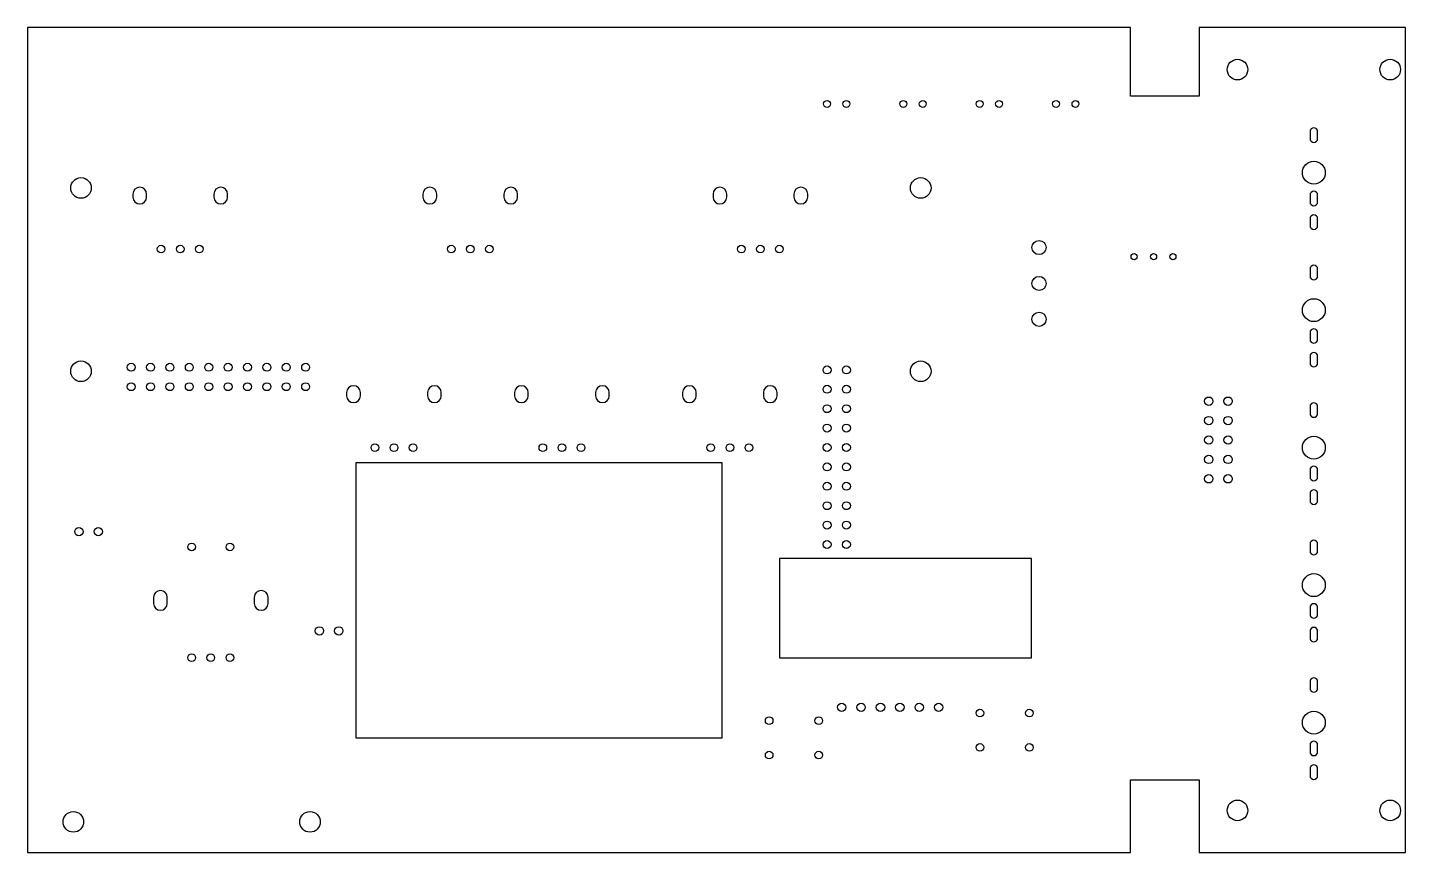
# Model space of a CAD drawing. Header units: millimetres. Extents: x 18 to 198, y -118 to -10.
import ezdxf

# ---------------------------------------------------------------- set-up
doc = ezdxf.new("R2010")
doc.units = ezdxf.units.MM
doc.layers.add('Edge.Cuts', color=254, linetype='CONTINUOUS', true_color=0xd0d2cd)

msp = doc.modelspace()

# ---------------------------------------------------------------- linework, layer by layer
at = {"layer": 'Edge.Cuts', "linetype": 'CONTINUOUS'}
for p, q in [((18, -10.5), (18, -118.5)), ((162.5, -10.5), (18, -10.5)), ((162.5, -19.5), (162.5, -10.5)), ((171.5, -10.5), (171.5, -19.5)), ((198.5, -10.5), (171.5, -10.5)), ((198.5, -118.5), (198.5, -10.5)), ((171.5, -19.5), (162.5, -19.5)), ((186, -24.13), (186, -25.03)), ((187, -25.03), (187, -24.13)), ((31.8, -32.3), (31.8, -32.7)), ((33.6, -32.7), (33.6, -32.3)), ((42.4, -32.3), (42.4, -32.7)), ((44.2, -32.7), (44.2, -32.3)), ((69.8, -32.3), (69.8, -32.7)), ((71.6, -32.7), (71.6, -32.3)), ((80.4, -32.3), (80.4, -32.7)), ((82.2, -32.7), (82.2, -32.3)), ((107.8, -32.3), (107.8, -32.7)), ((109.6, -32.7), (109.6, -32.3)), ((118.4, -32.3), (118.4, -32.7)), ((120.2, -32.7), (120.2, -32.3)), ((186, -32.43), (186, -33.33)), ((187, -33.33), (187, -32.43)), ((186, -35.53), (186, -36.43)), ((187, -36.43), (187, -35.53)), ((186, -42.13), (186, -43.03)), ((187, -43.03), (187, -42.13)), ((186, -50.43), (186, -51.33)), ((187, -51.33), (187, -50.43)), ((186, -53.53), (186, -54.43)), ((187, -54.43), (187, -53.53)), ((59.8, -58.3), (59.8, -58.7)), ((61.6, -58.7), (61.6, -58.3)), ((70.4, -58.3), (70.4, -58.7)), ((72.2, -58.7), (72.2, -58.3)), ((81.8, -58.3), (81.8, -58.7)), ((83.6, -58.7), (83.6, -58.3)), ((92.4, -58.3), (92.4, -58.7)), ((94.2, -58.7), (94.2, -58.3)), ((103.8, -58.3), (103.8, -58.7)), ((105.6, -58.7), (105.6, -58.3)), ((114.4, -58.3), (114.4, -58.7)), ((116.2, -58.7), (116.2, -58.3)), ((186, -60.13), (186, -61.03)), ((187, -61.03), (187, -60.13)), ((61, -67.5), (61, -103.5)), ((109, -67.5), (61, -67.5)), ((109, -103.5), (109, -67.5)), ((186, -68.43), (186, -69.33)), ((187, -69.33), (187, -68.43)), ((186, -71.53), (186, -72.43)), ((187, -72.43), (187, -71.53)), ((186, -78.13), (186, -79.03)), ((187, -79.03), (187, -78.13)), ((116.5, -80), (116.5, -93)), ((149.5, -80), (116.5, -80)), ((149.5, -93), (149.5, -80)), ((34.5, -85.1), (34.5, -85.9)), ((36.3, -85.9), (36.3, -85.1)), ((47.7, -85.1), (47.7, -85.9)), ((49.5, -85.9), (49.5, -85.1)), ((186, -86.43), (186, -87.33)), ((187, -87.33), (187, -86.43)), ((186, -89.53), (186, -90.43)), ((187, -90.43), (187, -89.53)), ((116.5, -93), (149.5, -93)), ((186, -96.13), (186, -97.03)), ((187, -97.03), (187, -96.13)), ((61, -103.5), (109, -103.5)), ((186, -104.43), (186, -105.33)), ((187, -105.33), (187, -104.43)), ((186, -107.53), (186, -108.43)), ((187, -108.43), (187, -107.53)), ((162.5, -109), (171.5, -109)), ((162.5, -118.5), (162.5, -109)), ((171.5, -109), (171.5, -118.5)), ((18, -118.5), (162.5, -118.5)), ((171.5, -118.5), (198.5, -118.5))]:
    msp.add_line(p, q, dxfattribs=at)
at = {"layer": 'Edge.Cuts'}
for centre, radius in [((176.5, -16), 1.35), ((196.5, -16), 1.35), ((122.73, -20.5), 0.45), ((125.27, -20.5), 0.45), ((132.73, -20.5), 0.45), ((135.27, -20.5), 0.45), ((142.73, -20.5), 0.45), ((145.27, -20.5), 0.45), ((152.73, -20.5), 0.45), ((155.27, -20.5), 0.45), ((186.5, -29.5), 1.5), ((25, -31.5), 1.35), ((135, -31.5), 1.35), ((35.5, -39.5), 0.5), ((38, -39.5), 0.5), ((40.5, -39.5), 0.5), ((73.5, -39.5), 0.5), ((76, -39.5), 0.5), ((78.5, -39.5), 0.5), ((111.5, -39.5), 0.5), ((114, -39.5), 0.5), ((116.5, -39.5), 0.5), ((150.5, -39.3), 0.925), ((162.96, -40.5), 0.4), ((165.5, -40.5), 0.4), ((168.04, -40.5), 0.4), ((150.5, -44), 0.925), ((186.5, -47.5), 1.5), ((150.5, -48.7), 0.925), ((25, -55.5), 1.35), ((31.57, -54.98), 0.52), ((34.11, -54.98), 0.52), ((36.65, -54.98), 0.52), ((39.19, -54.98), 0.52), ((41.73, -54.98), 0.52), ((44.27, -54.98), 0.52), ((46.81, -54.98), 0.52), ((49.35, -54.98), 0.52), ((51.89, -54.98), 0.52), ((54.43, -54.98), 0.52), ((122.73, -55.32), 0.52), ((125.27, -55.32), 0.52), ((135, -55.5), 1.35), ((31.57, -57.52), 0.52), ((34.11, -57.52), 0.52), ((36.65, -57.52), 0.52), ((39.19, -57.52), 0.52), ((41.73, -57.52), 0.52), ((44.27, -57.52), 0.52), ((46.81, -57.52), 0.52), ((49.35, -57.52), 0.52), ((51.89, -57.52), 0.52), ((54.43, -57.52), 0.52), ((122.73, -57.86), 0.52), ((125.27, -57.86), 0.52), ((172.73, -59.42), 0.55), ((175.27, -59.42), 0.55), ((122.73, -60.4), 0.52), ((125.27, -60.4), 0.52), ((122.73, -62.94), 0.52), ((125.27, -62.94), 0.52), ((172.73, -61.96), 0.55), ((175.27, -61.96), 0.55), ((122.73, -65.48), 0.52), ((125.27, -65.48), 0.52), ((172.73, -64.5), 0.55), ((175.27, -64.5), 0.55), ((186.5, -65.5), 1.5), ((63.5, -65.5), 0.5), ((66, -65.5), 0.5), ((68.5, -65.5), 0.5), ((85.5, -65.5), 0.5), ((88, -65.5), 0.5), ((90.5, -65.5), 0.5), ((107.5, -65.5), 0.5), ((110, -65.5), 0.5), ((112.5, -65.5), 0.5), ((172.73, -67.04), 0.55), ((175.27, -67.04), 0.55), ((122.73, -68.02), 0.52), ((125.27, -68.02), 0.52), ((122.73, -70.56), 0.52), ((125.27, -70.56), 0.52), ((172.73, -69.58), 0.55), ((175.27, -69.58), 0.55), ((122.73, -73.1), 0.52), ((125.27, -73.1), 0.52), ((122.73, -75.64), 0.52), ((125.27, -75.64), 0.52), ((24.73, -76.5), 0.55), ((27.27, -76.5), 0.55), ((39.5, -78.5), 0.5), ((44.5, -78.5), 0.5), ((122.73, -78.18), 0.52), ((125.27, -78.18), 0.52), ((186.5, -83.5), 1.5), ((56.23, -89.5), 0.55), ((58.77, -89.5), 0.55), ((39.5, -93), 0.5), ((42, -93), 0.5), ((44.5, -93), 0.5), ((124.65, -99.5), 0.55), ((127.19, -99.5), 0.55), ((129.73, -99.5), 0.55), ((132.27, -99.5), 0.55), ((134.81, -99.5), 0.55), ((137.35, -99.5), 0.55), ((115.15, -101.25), 0.5), ((121.65, -101.25), 0.5), ((142.75, -100.25), 0.5), ((149.25, -100.25), 0.5), ((186.5, -101.5), 1.5), ((142.75, -104.75), 0.5), ((149.25, -104.75), 0.5), ((115.15, -105.75), 0.5), ((121.65, -105.75), 0.5), ((176.5, -113), 1.35), ((196.5, -113), 1.35), ((24, -114.5), 1.35), ((55, -114.5), 1.35)]:
    msp.add_circle(centre, radius, dxfattribs=at)
for centre, radius, start, end in [((186.5, -24.13), 0.5, 0, 180), ((186.5, -25.03), 0.5, -180, 0), ((32.7, -32.3), 0.9, 0, 180), ((43.3, -32.3), 0.9, 0, 180), ((70.7, -32.3), 0.9, 0, 180), ((81.3, -32.3), 0.9, 0, 180), ((108.7, -32.3), 0.9, 0, 180), ((119.3, -32.3), 0.9, 0, 180), ((186.5, -32.43), 0.5, 0, 180), ((32.7, -32.7), 0.9, -180, 0), ((43.3, -32.7), 0.9, -180, 0), ((70.7, -32.7), 0.9, -180, 0), ((81.3, -32.7), 0.9, -180, 0), ((108.7, -32.7), 0.9, -180, 0), ((119.3, -32.7), 0.9, -180, 0), ((186.5, -33.33), 0.5, -180, 0), ((186.5, -35.53), 0.5, 0, 180), ((186.5, -36.43), 0.5, -180, 0), ((186.5, -42.13), 0.5, 0, 180), ((186.5, -43.03), 0.5, -180, 0), ((186.5, -50.43), 0.5, 0, 180), ((186.5, -51.33), 0.5, -180, 0), ((186.5, -53.53), 0.5, 0, 180), ((186.5, -54.43), 0.5, -180, 0), ((60.7, -58.3), 0.9, 0, 180), ((71.3, -58.3), 0.9, 0, 180), ((82.7, -58.3), 0.9, 0, 180), ((93.3, -58.3), 0.9, 0, 180), ((104.7, -58.3), 0.9, 0, 180), ((115.3, -58.3), 0.9, 0, 180), ((60.7, -58.7), 0.9, -180, 0), ((71.3, -58.7), 0.9, -180, 0), ((82.7, -58.7), 0.9, -180, 0), ((93.3, -58.7), 0.9, -180, 0), ((104.7, -58.7), 0.9, -180, 0), ((115.3, -58.7), 0.9, -180, 0), ((186.5, -60.13), 0.5, 0, 180), ((186.5, -61.03), 0.5, -180, 0), ((186.5, -68.43), 0.5, 0, 180), ((186.5, -69.33), 0.5, -180, 0), ((186.5, -71.53), 0.5, 0, 180), ((186.5, -72.43), 0.5, -180, 0), ((186.5, -78.13), 0.5, 0, 180), ((186.5, -79.03), 0.5, -180, 0), ((35.4, -85.1), 0.9, 0, 180), ((48.6, -85.1), 0.9, 0, 180), ((35.4, -85.9), 0.9, -180, 0), ((48.6, -85.9), 0.9, -180, 0), ((186.5, -86.43), 0.5, 0, 180), ((186.5, -87.33), 0.5, -180, 0), ((186.5, -89.53), 0.5, 0, 180), ((186.5, -90.43), 0.5, -180, 0), ((186.5, -96.13), 0.5, 0, 180), ((186.5, -97.03), 0.5, -180, 0), ((186.5, -104.43), 0.5, 0, 180), ((186.5, -105.33), 0.5, -180, 0), ((186.5, -107.53), 0.5, 0, 180), ((186.5, -108.43), 0.5, -180, 0)]:
    msp.add_arc(centre, radius, start, end, dxfattribs=at)

doc.saveas('drawing.dxf')
